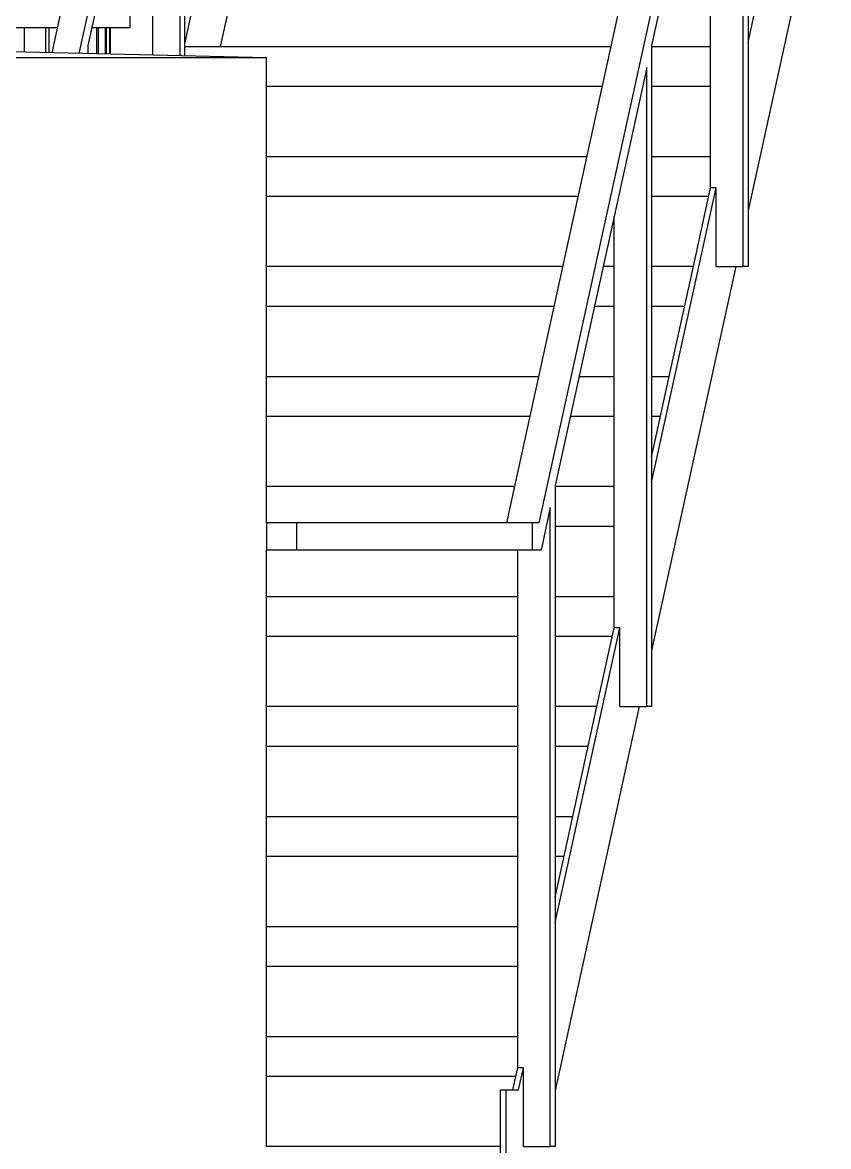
# Model space of a CAD drawing. Header units: millimetres. Extents: x 0 to 157650, y 0 to 89100.
# Drawn here: x 38322 to 39744, y 75197 to 77180 of the extents above; entities that cross this region are included whole.
import ezdxf

# ---------------------------------------------------------------- set-up
doc = ezdxf.new("R2010")
doc.units = ezdxf.units.MM
doc.header["$LTSCALE"] = 150
doc.layers.add('Visible', color=7, linetype='Continuous', lineweight=25)

msp = doc.modelspace()

# ---------------------------------------------------------------- linework, layer by layer
at = {"layer": 'Visible', "color": 9, "true_color": 0xc0c0c0}
for p, q in [((38373.9, 77126.4), (38702.5, 78625.4)), ((38750, 78625.4), (38421.1, 77125.3)), ((39176.3, 76297.4), (39686.6, 78625.4)), ((39233.6, 76297.4), (39744, 78625.4)), ((38608, 77120.8), (38608, 77915.4)), ((39601.9, 77915.4), (39601.9, 76749.4)), ((38437.9, 77139.4), (38599.4, 77876.3)), ((38599.4, 77876.3), (38599.4, 77121)), ((39593.4, 77876.3), (39431.8, 77139.4)), ((39593.4, 76749.4), (39593.4, 77876.3)), ((38551.9, 77122.2), (38551.9, 77659.4)), ((39536, 76888.4), (39536, 77614.5)), ((39601.9, 77144.3), (39685.5, 77525.4)), ((39728.4, 77425.4), (39601.9, 76848.4)), ((38649, 77331.4), (38608, 77144.3)), ((38671.3, 77137.4), (38698.5, 77261.4)), ((38512, 77170.4), (38512, 77245.4)), ((38383.5, 77170.4), (38113.1, 77170.4)), ((38324.5, 77170.4), (38324.5, 77127.6)), ((38363, 77126.6), (38363, 77170.4)), ((38368.4, 77170.4), (38368.4, 77126.5)), ((38512, 77170.4), (38444.7, 77170.4)), ((38453.1, 77124.5), (38453.1, 77170.4)), ((38455.5, 77170.4), (38455.5, 77124.4)), ((38468.2, 77124.1), (38468.2, 77170.4)), ((38469.7, 77170.4), (38469.7, 77124.1)), ((38476, 77124), (38476, 77170.4)), ((38476.4, 77170.4), (38476.4, 77123.9)), ((38477, 77123.9), (38477, 77170.4)), ((38752.4, 77117.4), (37697.8, 77142.5)), ((38437.9, 77124.9), (38437.9, 77139.4)), ((38608, 77137.4), (39360.4, 77137.4)), ((39431.8, 77139.4), (39431.8, 75973.4)), ((39431.8, 77137.4), (39536, 77137.4)), ((38752.4, 77117.4), (37798.3, 77117.4)), ((38752.4, 76297.4), (38752.4, 77117.4)), ((39423.3, 77100.3), (39261.7, 76363.4)), ((39423.3, 75973.4), (39423.3, 77100.3)), ((38752.4, 77067.4), (39345, 77067.4)), ((39431.8, 77067.4), (39536, 77067.4)), ((38752.4, 76943.4), (39317.9, 76943.4)), ((39431.8, 76943.4), (39536, 76943.4)), ((39431.8, 76368.3), (39545.8, 76888.4)), ((39505.5, 76749.4), (39536, 76888.4)), ((39545.8, 76888.4), (39536, 76888.4)), ((39545.8, 76749.4), (39545.8, 76888.4)), ((38752.4, 76873.4), (39302.5, 76873.4)), ((39431.8, 76873.4), (39532.7, 76873.4)), ((39365.9, 76112.4), (39365.9, 76838.5)), ((39275.3, 76749.4), (38752.4, 76749.4)), ((39365.9, 76749.4), (39346.3, 76749.4)), ((39505.5, 76749.4), (39431.8, 76749.4)), ((39580.2, 76749.4), (39431.8, 76072.4)), ((39463, 76555.4), (39505.5, 76749.4)), ((39545.8, 76749.4), (39593.4, 76749.4)), ((39601.9, 76749.4), (39593.4, 76749.4)), ((38752.4, 76679.4), (39260, 76679.4)), ((39331, 76679.4), (39365.9, 76679.4)), ((39431.8, 76679.4), (39490.2, 76679.4)), ((38752.4, 76555.4), (39232.8, 76555.4)), ((39303.8, 76555.4), (39365.9, 76555.4)), ((39431.8, 76555.4), (39463, 76555.4)), ((39431.8, 76413.2), (39463, 76555.4)), ((38752.4, 76485.4), (39217.5, 76485.4)), ((39288.5, 76485.4), (39365.9, 76485.4)), ((39431.8, 76485.4), (39447.6, 76485.4)), ((39261.7, 76363.4), (39261.7, 75197.4)), ((39190.3, 76361.4), (38752.4, 76361.4)), ((39365.9, 76361.4), (39261.7, 76361.4)), ((39253.1, 76324.3), (39236.7, 76249.1)), ((39253.1, 75197.4), (39253.1, 76324.3)), ((38752.4, 76297.4), (38752.4, 76249.1)), ((38805, 76297.4), (38752.4, 76297.4)), ((39221.3, 76297.4), (38805, 76297.4)), ((38805, 76297.4), (38805, 76249.1)), ((39221.3, 76297.4), (39221.3, 76249.1)), ((39233.6, 76297.4), (39221.3, 76297.4)), ((39261.7, 76291.4), (39365.9, 76291.4)), ((38752.4, 75197.4), (38752.4, 76249.1)), ((38805, 76249.1), (38752.4, 76249.1)), ((39221.3, 76249.1), (38805, 76249.1)), ((39195.8, 75336.4), (39195.8, 76249.1)), ((39236.7, 76249.1), (39221.3, 76249.1)), ((38752.4, 76167.4), (39195.8, 76167.4)), ((39261.7, 76167.4), (39365.9, 76167.4)), ((39261.7, 75592.3), (39375.7, 76112.4)), ((39335.4, 75973.4), (39365.9, 76112.4)), ((39375.7, 76112.4), (39365.9, 76112.4)), ((39375.7, 75973.4), (39375.7, 76112.4)), ((38752.4, 76097.4), (39195.8, 76097.4)), ((39261.7, 76097.4), (39362.6, 76097.4)), ((39195.8, 75973.4), (38752.4, 75973.4)), ((39335.4, 75973.4), (39261.7, 75973.4)), ((39410.1, 75973.4), (39261.7, 75296.4)), ((39292.9, 75779.4), (39335.4, 75973.4)), ((39375.7, 75973.4), (39423.3, 75973.4)), ((39431.8, 75973.4), (39423.3, 75973.4)), ((38752.4, 75903.4), (39195.8, 75903.4)), ((39261.7, 75903.4), (39320.1, 75903.4)), ((38752.4, 75779.4), (39195.8, 75779.4)), ((39261.7, 75779.4), (39292.9, 75779.4)), ((39261.7, 75637.2), (39292.9, 75779.4)), ((38752.4, 75709.4), (39195.8, 75709.4)), ((39261.7, 75709.4), (39277.5, 75709.4)), ((38752.4, 75585.4), (39195.8, 75585.4)), ((38752.4, 75515.4), (39195.8, 75515.4)), ((38752.4, 75391.4), (39195.8, 75391.4)), ((39187.2, 75297.4), (39195.8, 75336.4)), ((39205.6, 75336.4), (39195.8, 75336.4)), ((39197.1, 75297.4), (39205.6, 75336.4)), ((39205.6, 75197.4), (39205.6, 75336.4)), ((38752.4, 75321.4), (39192.5, 75321.4)), ((39165.3, 75297.4), (39175.1, 75297.4)), ((39165.3, 75197.4), (39165.3, 75297.4)), ((39175.1, 75097.4), (39175.1, 75297.4)), ((39175.1, 75297.4), (39197.1, 75297.4)), ((39165.3, 75197.4), (38752.4, 75197.4)), ((39165.3, 75147.4), (39165.3, 75197.4)), ((39205.6, 75197.4), (39253.1, 75197.4)), ((39261.7, 75197.4), (39253.1, 75197.4))]:
    msp.add_line(p, q, dxfattribs=at)

doc.saveas('drawing.dxf')
